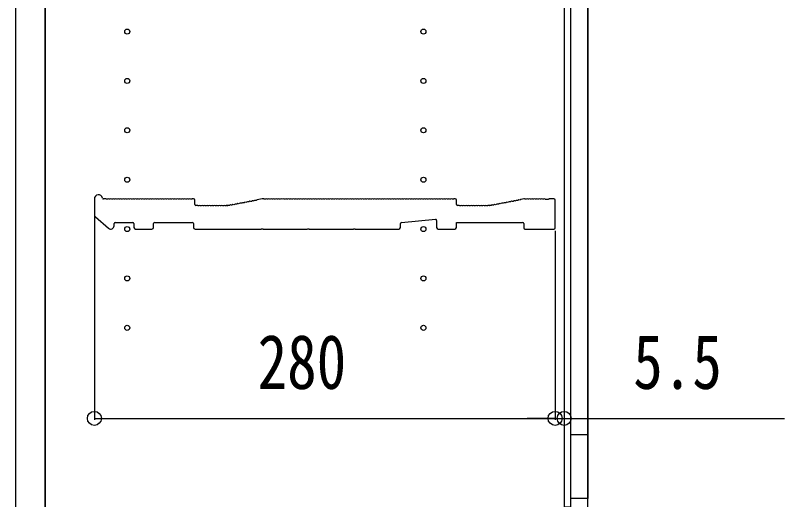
# Model space of a CAD drawing. Units: millimetres, scale not verified. Extents: x -4205 to 4205, y -2970 to 2970.
# Drawn here: x -1555 to -1087.5, y -1959.4 to -1665.2 of the extents above; entities that cross this region are included whole.
import ezdxf
from ezdxf.enums import TextEntityAlignment as Align

# ---------------------------------------------------------------- set-up
doc = ezdxf.new("R2010")
doc.units = ezdxf.units.MM
doc.header["$LTSCALE"] = 20
for name, color, linetype in [('0-2_YKK_11', 7, 'Continuous'), ('0-3_YKK_12', 2, 'Continuous'), ('0-5_YKK_D', 6, 'Continuous')]:
    doc.layers.add(name, color=color, linetype=linetype)
doc.styles.add('ＭＳ ゴシック', font='')
doc.styles.get('ＭＳ ゴシック').set_extended_font_data('MS Gothic')

msp = doc.modelspace()

# ---------------------------------------------------------------- linework, layer by layer
at = {"layer": '0-2_YKK_11'}
for p, q in [((-1506.98, -1776.7), (-1506.98, -1786.09)), ((-1499.98, -1776.7), (-1501.36, -1776.7)), ((-1499.04, -1776.9), (-1499.42, -1776.9)), ((-1497.54, -1776.9), (-1497.92, -1776.9)), ((-1496.04, -1776.9), (-1496.42, -1776.9)), ((-1494.54, -1776.9), (-1494.92, -1776.9)), ((-1493.04, -1776.9), (-1493.42, -1776.9)), ((-1491.54, -1776.9), (-1491.92, -1776.9)), ((-1490.04, -1776.9), (-1490.42, -1776.9)), ((-1488.54, -1776.9), (-1488.92, -1776.9)), ((-1487.04, -1776.9), (-1487.42, -1776.9)), ((-1485.54, -1776.9), (-1485.92, -1776.9)), ((-1484.04, -1776.9), (-1484.42, -1776.9)), ((-1482.54, -1776.9), (-1482.92, -1776.9)), ((-1481.04, -1776.9), (-1481.42, -1776.9)), ((-1479.54, -1776.9), (-1479.92, -1776.9)), ((-1478.04, -1776.9), (-1478.42, -1776.9)), ((-1476.54, -1776.9), (-1476.92, -1776.9)), ((-1475.04, -1776.9), (-1475.42, -1776.9)), ((-1473.54, -1776.9), (-1473.92, -1776.9)), ((-1472.04, -1776.9), (-1472.42, -1776.9)), ((-1470.54, -1776.9), (-1470.92, -1776.9)), ((-1469.04, -1776.9), (-1469.42, -1776.9)), ((-1467.54, -1776.9), (-1467.92, -1776.9)), ((-1466.04, -1776.9), (-1466.42, -1776.9)), ((-1464.54, -1776.9), (-1464.92, -1776.9)), ((-1463.04, -1776.9), (-1463.42, -1776.9)), ((-1461.54, -1776.9), (-1461.92, -1776.9)), ((-1460.04, -1776.9), (-1460.42, -1776.9)), ((-1458.54, -1776.9), (-1458.92, -1776.9)), ((-1457.04, -1776.9), (-1457.42, -1776.9)), ((-1455.54, -1776.9), (-1455.92, -1776.9)), ((-1454.04, -1776.9), (-1454.42, -1776.9)), ((-1452.54, -1776.9), (-1452.92, -1776.9)), ((-1451.04, -1776.9), (-1451.42, -1776.9)), ((-1449.54, -1776.9), (-1449.92, -1776.9)), ((-1448.04, -1776.9), (-1448.42, -1776.9)), ((-1446.68, -1776.7), (-1447.48, -1776.7)), ((-1445.98, -1780), (-1445.98, -1777.4)), ((-1444.48, -1780.7), (-1445.28, -1780.7)), ((-1443.54, -1780.9), (-1443.92, -1780.9)), ((-1442.04, -1780.9), (-1442.42, -1780.9)), ((-1440.54, -1780.9), (-1440.92, -1780.9)), ((-1439.04, -1780.9), (-1439.42, -1780.9)), ((-1437.54, -1780.9), (-1437.92, -1780.9)), ((-1436.04, -1780.9), (-1436.42, -1780.9)), ((-1434.54, -1780.9), (-1434.92, -1780.9)), ((-1433.04, -1780.9), (-1433.42, -1780.9)), ((-1431.54, -1780.9), (-1431.92, -1780.9)), ((-1430.04, -1780.9), (-1430.42, -1780.9)), ((-1428.54, -1780.9), (-1428.92, -1780.9)), ((-1427.04, -1780.9), (-1427.42, -1780.9)), ((-1426.05, -1780.7), (-1426.48, -1780.7)), ((-1426.48, -1780.7), (-1426.05, -1780.7)), ((-1424.81, -1780.68), (-1425.19, -1780.75)), ((-1423.34, -1780.4), (-1423.71, -1780.47)), ((-1421.87, -1780.12), (-1422.24, -1780.19)), ((-1420.39, -1779.84), (-1420.77, -1779.91)), ((-1418.92, -1779.56), (-1419.29, -1779.63)), ((-1417.44, -1779.28), (-1417.82, -1779.35)), ((-1415.97, -1779), (-1416.35, -1779.07)), ((-1414.5, -1778.72), (-1414.87, -1778.79)), ((-1413.02, -1778.44), (-1413.4, -1778.51)), ((-1411.55, -1778.16), (-1411.93, -1778.23)), ((-1410.08, -1777.88), (-1410.45, -1777.95)), ((-1408.6, -1777.59), (-1408.98, -1777.67)), ((-1403.04, -1776.9), (-1403.42, -1776.9)), ((-1401.54, -1776.9), (-1401.92, -1776.9)), ((-1400.04, -1776.9), (-1400.42, -1776.9)), ((-1398.54, -1776.9), (-1398.92, -1776.9)), ((-1397.04, -1776.9), (-1397.42, -1776.9)), ((-1395.54, -1776.9), (-1395.92, -1776.9)), ((-1394.04, -1776.9), (-1394.42, -1776.9)), ((-1392.54, -1776.9), (-1392.92, -1776.9)), ((-1391.04, -1776.9), (-1391.42, -1776.9)), ((-1389.54, -1776.9), (-1389.92, -1776.9)), ((-1388.04, -1776.9), (-1388.42, -1776.9)), ((-1386.54, -1776.9), (-1386.92, -1776.9)), ((-1385.04, -1776.9), (-1385.42, -1776.9)), ((-1383.54, -1776.9), (-1383.92, -1776.9)), ((-1382.04, -1776.9), (-1382.42, -1776.9)), ((-1380.54, -1776.9), (-1380.92, -1776.9)), ((-1379.04, -1776.9), (-1379.42, -1776.9)), ((-1377.54, -1776.9), (-1377.92, -1776.9)), ((-1376.04, -1776.9), (-1376.42, -1776.9)), ((-1374.54, -1776.9), (-1374.92, -1776.9)), ((-1373.04, -1776.9), (-1373.42, -1776.9)), ((-1371.54, -1776.9), (-1371.92, -1776.9)), ((-1370.04, -1776.9), (-1370.42, -1776.9)), ((-1368.54, -1776.9), (-1368.92, -1776.9)), ((-1367.04, -1776.9), (-1367.42, -1776.9)), ((-1365.54, -1776.9), (-1365.92, -1776.9)), ((-1364.04, -1776.9), (-1364.42, -1776.9)), ((-1362.54, -1776.9), (-1362.92, -1776.9)), ((-1361.04, -1776.9), (-1361.42, -1776.9)), ((-1359.54, -1776.9), (-1359.92, -1776.9)), ((-1358.04, -1776.9), (-1358.42, -1776.9)), ((-1356.54, -1776.9), (-1356.92, -1776.9)), ((-1355.04, -1776.9), (-1355.42, -1776.9)), ((-1353.54, -1776.9), (-1353.92, -1776.9)), ((-1352.04, -1776.9), (-1352.42, -1776.9)), ((-1350.54, -1776.9), (-1350.92, -1776.9)), ((-1349.04, -1776.9), (-1349.42, -1776.9)), ((-1347.54, -1776.9), (-1347.92, -1776.9)), ((-1346.04, -1776.9), (-1346.42, -1776.9)), ((-1344.54, -1776.9), (-1344.92, -1776.9)), ((-1343.04, -1776.9), (-1343.42, -1776.9)), ((-1341.54, -1776.9), (-1341.92, -1776.9)), ((-1340.04, -1776.9), (-1340.42, -1776.9)), ((-1338.54, -1776.9), (-1338.92, -1776.9)), ((-1337.04, -1776.9), (-1337.42, -1776.9)), ((-1335.54, -1776.9), (-1335.92, -1776.9)), ((-1334.04, -1776.9), (-1334.42, -1776.9)), ((-1332.54, -1776.9), (-1332.92, -1776.9)), ((-1331.04, -1776.9), (-1331.42, -1776.9)), ((-1329.54, -1776.9), (-1329.92, -1776.9)), ((-1328.04, -1776.9), (-1328.42, -1776.9)), ((-1326.54, -1776.9), (-1326.92, -1776.9)), ((-1325.04, -1776.9), (-1325.42, -1776.9)), ((-1323.54, -1776.9), (-1323.92, -1776.9)), ((-1322.04, -1776.9), (-1322.42, -1776.9)), ((-1320.54, -1776.9), (-1320.92, -1776.9)), ((-1319.04, -1776.9), (-1319.42, -1776.9)), ((-1317.54, -1776.9), (-1317.92, -1776.9)), ((-1316.04, -1776.9), (-1316.42, -1776.9)), ((-1314.54, -1776.9), (-1314.92, -1776.9)), ((-1313.04, -1776.9), (-1313.42, -1776.9)), ((-1311.54, -1776.9), (-1311.92, -1776.9)), ((-1310.04, -1776.9), (-1310.42, -1776.9)), ((-1308.54, -1776.9), (-1308.92, -1776.9)), ((-1307.04, -1776.9), (-1307.42, -1776.9)), ((-1305.54, -1776.9), (-1305.92, -1776.9)), ((-1304.04, -1776.9), (-1304.42, -1776.9)), ((-1302.54, -1776.9), (-1302.92, -1776.9)), ((-1301.04, -1776.9), (-1301.42, -1776.9)), ((-1299.54, -1776.9), (-1299.92, -1776.9)), ((-1298.04, -1776.9), (-1298.42, -1776.9)), ((-1296.54, -1776.9), (-1296.92, -1776.9)), ((-1295.04, -1776.9), (-1295.42, -1776.9)), ((-1293.54, -1776.9), (-1293.92, -1776.9)), ((-1292.04, -1776.9), (-1292.42, -1776.9)), ((-1290.54, -1776.9), (-1290.92, -1776.9)), ((-1289.04, -1776.9), (-1289.42, -1776.9)), ((-1287.68, -1776.7), (-1288.48, -1776.7)), ((-1286.98, -1780), (-1286.98, -1777.4)), ((-1285.48, -1780.7), (-1286.28, -1780.7)), ((-1284.54, -1780.9), (-1284.92, -1780.9)), ((-1283.04, -1780.9), (-1283.42, -1780.9)), ((-1281.54, -1780.9), (-1281.92, -1780.9)), ((-1280.04, -1780.9), (-1280.42, -1780.9)), ((-1278.54, -1780.9), (-1278.92, -1780.9)), ((-1277.04, -1780.9), (-1277.42, -1780.9)), ((-1275.54, -1780.9), (-1275.92, -1780.9)), ((-1274.04, -1780.9), (-1274.42, -1780.9)), ((-1272.54, -1780.9), (-1272.92, -1780.9)), ((-1271.04, -1780.9), (-1271.42, -1780.9)), ((-1269.54, -1780.9), (-1269.92, -1780.9)), ((-1268.04, -1780.9), (-1268.42, -1780.9)), ((-1267.05, -1780.7), (-1267.48, -1780.7)), ((-1266.77, -1780.66), (-1266.92, -1780.69)), ((-1265.81, -1780.68), (-1266.19, -1780.75)), ((-1264.34, -1780.4), (-1264.71, -1780.47)), ((-1262.87, -1780.12), (-1263.24, -1780.19)), ((-1261.39, -1779.84), (-1261.77, -1779.91)), ((-1259.92, -1779.56), (-1260.29, -1779.63)), ((-1258.44, -1779.28), (-1258.82, -1779.35)), ((-1256.97, -1779), (-1257.35, -1779.07)), ((-1255.5, -1778.72), (-1255.87, -1778.79)), ((-1254.02, -1778.44), (-1254.4, -1778.51)), ((-1252.55, -1778.16), (-1252.93, -1778.23)), ((-1251.08, -1777.88), (-1251.45, -1777.95)), ((-1249.6, -1777.59), (-1249.98, -1777.67)), ((-1248.13, -1777.31), (-1248.5, -1777.39)), ((-1246.05, -1776.71), (-1247.62, -1777.01)), ((-1245.48, -1776.7), (-1245.91, -1776.7)), ((-1244.54, -1776.9), (-1244.92, -1776.9)), ((-1243.04, -1776.9), (-1243.42, -1776.9)), ((-1241.54, -1776.9), (-1241.92, -1776.9)), ((-1240.04, -1776.9), (-1240.42, -1776.9)), ((-1238.54, -1776.9), (-1238.92, -1776.9)), ((-1237.04, -1776.9), (-1237.42, -1776.9)), ((-1235.54, -1776.9), (-1235.92, -1776.9)), ((-1234.04, -1776.9), (-1234.42, -1776.9)), ((-1227.68, -1776.7), (-1230.48, -1776.7)), ((-1226.98, -1794.3), (-1226.98, -1777.4)), ((-1506.29, -1787.6), (-1498.29, -1794.51)), ((-1320.34, -1790.94), (-1299.74, -1789.07)), ((-1298.98, -1789.77), (-1298.98, -1794)), ((-1494.98, -1793), (-1494.98, -1791.7)), ((-1494.28, -1791), (-1483.68, -1791)), ((-1482.98, -1791.7), (-1482.98, -1794)), ((-1481.98, -1795), (-1471.98, -1795)), ((-1470.98, -1794), (-1470.98, -1791.7)), ((-1470.28, -1791), (-1447.48, -1791)), ((-1446.78, -1791.7), (-1446.78, -1794)), ((-1320.98, -1794), (-1320.98, -1791.64)), ((-1297.98, -1795), (-1287.98, -1795)), ((-1245.98, -1791.7), (-1245.98, -1794.3)), ((-1245.28, -1795), (-1227.68, -1795))]:
    msp.add_line(p, q, dxfattribs=at)
for points in [[(-1425.77, -1780.66), (-1425.92, -1780.69), (-1425.77, -1780.66)], [(-1403.98, -1776.7), (-1404.98, -1776.7), (-1408.09, -1777.29)], [(-1231.04, -1776.9), (-1231.23, -1776.97), (-1232.73, -1776.97), (-1232.92, -1776.9)], [(-1445.78, -1795), (-1405.55, -1795), (-1405.31, -1794.87), (-1404.65, -1794.87), (-1404.41, -1795), (-1377.55, -1795), (-1377.31, -1794.87), (-1376.65, -1794.87), (-1376.41, -1795), (-1349.55, -1795), (-1349.31, -1794.87), (-1348.65, -1794.87), (-1348.41, -1795), (-1321.98, -1795)], [(-1286.98, -1794), (-1286.98, -1791), (-1246.68, -1791)]]:
    msp.add_lwpolyline(points, dxfattribs=at)
for centre, radius, start, end in [((-1504.48, -1776.7), 2.5, 12.6356, 180), ((-1501.36, -1776), 0.7, 192.6356, 270), ((-1499.98, -1777.58), 0.88, 50.536, 90), ((-1498.48, -1777.58), 0.88, 50.536, 129.464), ((-1496.98, -1777.58), 0.88, 50.536, 129.464), ((-1495.48, -1777.58), 0.88, 50.536, 129.464), ((-1493.98, -1777.58), 0.88, 50.536, 129.464), ((-1492.48, -1777.58), 0.88, 50.536, 129.464), ((-1490.98, -1777.58), 0.88, 50.536, 129.464), ((-1489.48, -1777.58), 0.88, 50.536, 129.464), ((-1487.98, -1777.58), 0.88, 50.536, 129.464), ((-1486.48, -1777.58), 0.88, 50.536, 129.464), ((-1484.98, -1777.58), 0.88, 50.536, 129.464), ((-1483.48, -1777.58), 0.88, 50.536, 129.464), ((-1481.98, -1777.58), 0.88, 50.536, 129.464), ((-1480.48, -1777.58), 0.88, 50.536, 129.464), ((-1478.98, -1777.58), 0.88, 50.536, 129.464), ((-1477.48, -1777.58), 0.88, 50.536, 129.464), ((-1475.98, -1777.58), 0.88, 50.536, 129.464), ((-1474.48, -1777.58), 0.88, 50.536, 129.464), ((-1472.98, -1777.58), 0.88, 50.536, 129.464), ((-1471.48, -1777.58), 0.88, 50.536, 129.464), ((-1469.98, -1777.58), 0.88, 50.536, 129.464), ((-1468.48, -1777.58), 0.88, 50.536, 129.464), ((-1466.98, -1777.58), 0.88, 50.536, 129.464), ((-1465.48, -1777.58), 0.88, 50.536, 129.464), ((-1463.98, -1777.58), 0.88, 50.536, 129.464), ((-1462.48, -1777.58), 0.88, 50.536, 129.464), ((-1460.98, -1777.58), 0.88, 50.536, 129.464), ((-1459.48, -1777.58), 0.88, 50.536, 129.464), ((-1457.98, -1777.58), 0.88, 50.536, 129.464), ((-1456.48, -1777.58), 0.88, 50.536, 129.464), ((-1454.98, -1777.58), 0.88, 50.536, 129.464), ((-1453.48, -1777.58), 0.88, 50.536, 129.464), ((-1451.98, -1777.58), 0.88, 50.536, 129.464), ((-1450.48, -1777.58), 0.88, 50.536, 129.464), ((-1448.98, -1777.58), 0.88, 50.536, 129.464), ((-1447.48, -1777.58), 0.88, 90, 129.464), ((-1446.68, -1777.4), 0.7, 0, 90), ((-1445.28, -1780), 0.7, 180, 270), ((-1444.48, -1781.58), 0.88, 50.536, 90), ((-1442.98, -1781.58), 0.88, 50.536, 129.464), ((-1441.48, -1781.58), 0.88, 50.536, 129.464), ((-1439.98, -1781.58), 0.88, 50.536, 129.464), ((-1438.48, -1781.58), 0.88, 50.536, 129.464), ((-1436.98, -1781.58), 0.88, 50.536, 129.464), ((-1435.48, -1781.58), 0.88, 50.536, 129.464), ((-1433.98, -1781.58), 0.88, 50.536, 129.464), ((-1432.48, -1781.58), 0.88, 50.536, 129.464), ((-1430.98, -1781.58), 0.88, 50.536, 129.464), ((-1429.48, -1781.58), 0.88, 50.536, 129.464), ((-1427.98, -1781.58), 0.88, 50.536, 129.464), ((-1426.48, -1781.58), 0.88, 90, 129.464), ((-1426.05, -1780), 0.7, 270, 280.7843), ((-1426.05, -1780), 0.7, 270, 280.7843), ((-1425.61, -1781.53), 0.88, 61.3203, 100.7843), ((-1424.14, -1781.24), 0.88, 61.3203, 140.2483), ((-1422.66, -1780.96), 0.88, 61.3203, 140.2483), ((-1421.19, -1780.68), 0.88, 61.3203, 140.2483), ((-1419.71, -1780.4), 0.88, 61.3203, 140.2483), ((-1418.24, -1780.12), 0.88, 61.3203, 140.2483), ((-1416.77, -1779.84), 0.88, 61.3203, 140.2483), ((-1415.29, -1779.56), 0.88, 61.3203, 140.2483), ((-1413.82, -1779.28), 0.88, 61.3203, 140.2483), ((-1412.35, -1779), 0.88, 61.3203, 140.2483), ((-1410.87, -1778.72), 0.88, 61.3203, 140.2483), ((-1409.4, -1778.44), 0.88, 61.3203, 140.2483), ((-1407.93, -1778.16), 0.88, 100.7843, 140.2483), ((-1403.98, -1777.58), 0.88, 50.536, 90), ((-1402.48, -1777.58), 0.88, 50.536, 129.464), ((-1400.98, -1777.58), 0.88, 50.536, 129.464), ((-1399.48, -1777.58), 0.88, 50.536, 129.464), ((-1397.98, -1777.58), 0.88, 50.536, 129.464), ((-1396.48, -1777.58), 0.88, 50.536, 129.464), ((-1394.98, -1777.58), 0.88, 50.536, 129.464), ((-1393.48, -1777.58), 0.88, 50.536, 129.464), ((-1391.98, -1777.58), 0.88, 50.536, 129.464), ((-1390.48, -1777.58), 0.88, 50.536, 129.464), ((-1388.98, -1777.58), 0.88, 50.536, 129.464), ((-1387.48, -1777.58), 0.88, 50.536, 129.464), ((-1385.98, -1777.58), 0.88, 50.536, 129.464), ((-1384.48, -1777.58), 0.88, 50.536, 129.464), ((-1382.98, -1777.58), 0.88, 50.536, 129.464), ((-1381.48, -1777.58), 0.88, 50.536, 129.464), ((-1379.98, -1777.58), 0.88, 50.536, 129.464), ((-1378.48, -1777.58), 0.88, 50.536, 129.464), ((-1376.98, -1777.58), 0.88, 50.536, 129.464), ((-1375.48, -1777.58), 0.88, 50.536, 129.464), ((-1373.98, -1777.58), 0.88, 50.536, 129.464), ((-1372.48, -1777.58), 0.88, 50.536, 129.464), ((-1370.98, -1777.58), 0.88, 50.536, 129.464), ((-1369.48, -1777.58), 0.88, 50.536, 129.464), ((-1367.98, -1777.58), 0.88, 50.536, 129.464), ((-1366.48, -1777.58), 0.88, 50.536, 129.464), ((-1364.98, -1777.58), 0.88, 50.536, 129.464), ((-1363.48, -1777.58), 0.88, 50.536, 129.464), ((-1361.98, -1777.58), 0.88, 50.536, 129.464), ((-1360.48, -1777.58), 0.88, 50.536, 129.464), ((-1358.98, -1777.58), 0.88, 50.536, 129.464), ((-1357.48, -1777.58), 0.88, 50.536, 129.464), ((-1355.98, -1777.58), 0.88, 50.536, 129.464), ((-1354.48, -1777.58), 0.88, 50.536, 129.464), ((-1352.98, -1777.58), 0.88, 50.536, 129.464), ((-1351.48, -1777.58), 0.88, 50.536, 129.464), ((-1349.98, -1777.58), 0.88, 50.536, 129.464), ((-1348.48, -1777.58), 0.88, 50.536, 129.464), ((-1346.98, -1777.58), 0.88, 50.536, 129.464), ((-1345.48, -1777.58), 0.88, 50.536, 129.464), ((-1343.98, -1777.58), 0.88, 50.536, 129.464), ((-1342.48, -1777.58), 0.88, 50.536, 129.464), ((-1340.98, -1777.58), 0.88, 50.536, 129.464), ((-1339.48, -1777.58), 0.88, 50.536, 129.464), ((-1337.98, -1777.58), 0.88, 50.536, 129.464), ((-1336.48, -1777.58), 0.88, 50.536, 129.464), ((-1334.98, -1777.58), 0.88, 50.536, 129.464), ((-1333.48, -1777.58), 0.88, 50.536, 129.464), ((-1331.98, -1777.58), 0.88, 50.536, 129.464), ((-1330.48, -1777.58), 0.88, 50.536, 129.464), ((-1328.98, -1777.58), 0.88, 50.536, 129.464), ((-1327.48, -1777.58), 0.88, 50.536, 129.464), ((-1325.98, -1777.58), 0.88, 50.536, 129.464), ((-1324.48, -1777.58), 0.88, 50.536, 129.464), ((-1322.98, -1777.58), 0.88, 50.536, 129.464), ((-1321.48, -1777.58), 0.88, 50.536, 129.464), ((-1319.98, -1777.58), 0.88, 50.536, 129.464), ((-1318.48, -1777.58), 0.88, 50.536, 129.464), ((-1316.98, -1777.58), 0.88, 50.536, 129.464), ((-1315.48, -1777.58), 0.88, 50.536, 129.464), ((-1313.98, -1777.58), 0.88, 50.536, 129.464), ((-1312.48, -1777.58), 0.88, 50.536, 129.464), ((-1310.98, -1777.58), 0.88, 50.536, 129.464), ((-1309.48, -1777.58), 0.88, 50.536, 129.464), ((-1307.98, -1777.58), 0.88, 50.536, 129.464), ((-1306.48, -1777.58), 0.88, 50.536, 129.464), ((-1304.98, -1777.58), 0.88, 50.536, 129.464), ((-1303.48, -1777.58), 0.88, 50.536, 129.464), ((-1301.98, -1777.58), 0.88, 50.536, 129.464), ((-1300.48, -1777.58), 0.88, 50.536, 129.464), ((-1298.98, -1777.58), 0.88, 50.536, 129.464), ((-1297.48, -1777.58), 0.88, 50.536, 129.464), ((-1295.98, -1777.58), 0.88, 50.536, 129.464), ((-1294.48, -1777.58), 0.88, 50.536, 129.464), ((-1292.98, -1777.58), 0.88, 50.536, 129.464), ((-1291.48, -1777.58), 0.88, 50.536, 129.464), ((-1289.98, -1777.58), 0.88, 50.536, 129.464), ((-1288.48, -1777.58), 0.88, 90, 129.464), ((-1287.68, -1777.4), 0.7, 0, 90), ((-1286.28, -1780), 0.7, 180, 270), ((-1285.48, -1781.58), 0.88, 50.536, 90), ((-1283.98, -1781.58), 0.88, 50.536, 129.464), ((-1282.48, -1781.58), 0.88, 50.536, 129.464), ((-1280.98, -1781.58), 0.88, 50.536, 129.464), ((-1279.48, -1781.58), 0.88, 50.536, 129.464), ((-1277.98, -1781.58), 0.88, 50.536, 129.464), ((-1276.48, -1781.58), 0.88, 50.536, 129.464), ((-1274.98, -1781.58), 0.88, 50.536, 129.464), ((-1273.48, -1781.58), 0.88, 50.536, 129.464), ((-1271.98, -1781.58), 0.88, 50.536, 129.464), ((-1270.48, -1781.58), 0.88, 50.536, 129.464), ((-1268.98, -1781.58), 0.88, 50.536, 129.464), ((-1267.48, -1781.58), 0.88, 90, 129.464), ((-1267.05, -1780), 0.7, 270, 280.7843), ((-1266.61, -1781.53), 0.88, 61.3203, 100.7843), ((-1265.14, -1781.24), 0.88, 61.3203, 140.2483), ((-1263.66, -1780.96), 0.88, 61.3203, 140.2483), ((-1262.19, -1780.68), 0.88, 61.3203, 140.2483), ((-1260.71, -1780.4), 0.88, 61.3203, 140.2483), ((-1259.24, -1780.12), 0.88, 61.3203, 140.2483), ((-1257.77, -1779.84), 0.88, 61.3203, 140.2483), ((-1256.29, -1779.56), 0.88, 61.3203, 140.2483), ((-1254.82, -1779.28), 0.88, 61.3203, 140.2483), ((-1253.35, -1779), 0.88, 61.3203, 140.2483), ((-1251.87, -1778.72), 0.88, 61.3203, 140.2483), ((-1250.4, -1778.44), 0.88, 61.3203, 140.2483), ((-1248.93, -1778.16), 0.88, 61.3203, 140.2483), ((-1247.45, -1777.88), 0.88, 100.7843, 140.2483), ((-1245.91, -1777.4), 0.7, 90, 100.7843), ((-1245.48, -1777.58), 0.88, 50.536, 90), ((-1243.98, -1777.58), 0.88, 50.536, 129.464), ((-1242.48, -1777.58), 0.88, 50.536, 129.464), ((-1240.98, -1777.58), 0.88, 50.536, 129.464), ((-1239.48, -1777.58), 0.88, 50.536, 129.464), ((-1237.98, -1777.58), 0.88, 50.536, 129.464), ((-1236.48, -1777.58), 0.88, 50.536, 129.464), ((-1234.98, -1777.58), 0.88, 50.536, 129.464), ((-1233.48, -1777.58), 0.88, 50.4605, 129.464), ((-1230.48, -1777.58), 0.88, 90, 129.5394), ((-1227.68, -1777.4), 0.7, 0, 90), ((-1504.98, -1786.09), 2, 180, 229.1613), ((-1299.68, -1789.77), 0.7, 0, 95.1944), ((-1496.98, -1793), 2, 229.1613, 0), ((-1494.28, -1791.7), 0.7, 90, 180), ((-1483.68, -1791.7), 0.7, 0, 90), ((-1481.98, -1794), 1, 180, 270), ((-1471.98, -1794), 1, 270, 0), ((-1470.28, -1791.7), 0.7, 90, 180), ((-1447.48, -1791.7), 0.7, 0, 90), ((-1445.78, -1794), 1, 180, 270), ((-1321.98, -1794), 1, 270, 0), ((-1320.28, -1791.64), 0.7, 95.1944, 180), ((-1297.98, -1794), 1, 180, 270), ((-1287.98, -1794), 1, 270, 0), ((-1246.68, -1791.7), 0.7, 0, 90), ((-1245.28, -1794.3), 0.7, 180, 270), ((-1227.68, -1794.3), 0.7, 270, 0)]:
    msp.add_arc(centre, radius, start, end, dxfattribs=at)
at = {"layer": '0-3_YKK_12'}
msp.add_line((-1206.98, -1250.25), (-1206.98, -1919.75), dxfattribs=at)
for points in [[(-1536.98, -1975), (-1206.98, -1975), (-1206.98, -1195), (-1536.98, -1195)], [(-1554.98, -1972), (-1536.98, -1972), (-1536.98, -1198), (-1554.98, -1198)], [(-1221.48, -1963.75), (-1217.48, -1963.75), (-1217.48, -1206.25), (-1221.48, -1206.25)], [(-1217.48, -1919.75), (-1206.98, -1919.75), (-1206.98, -1958.75), (-1217.48, -1958.75)]]:
    msp.add_lwpolyline(points, close=True, dxfattribs=at)
for centre in [(-1486.98, -1675), (-1306.98, -1675), (-1486.98, -1705), (-1306.98, -1705), (-1486.98, -1735), (-1306.98, -1735), (-1486.98, -1765), (-1306.98, -1765), (-1486.98, -1795), (-1306.98, -1795), (-1486.98, -1825), (-1306.98, -1825), (-1486.98, -1855), (-1306.98, -1855)]:
    msp.add_circle(centre, 1.55, dxfattribs=at)
at = {"layer": '0-5_YKK_D'}
for p, q in [((-1506.98, -1787), (-1506.98, -1911)), ((-1226.98, -1796), (-1226.98, -1911)), ((-1226.98, -1796), (-1226.98, -1911)), ((-1506.98, -1910), (-1226.98, -1910)), ((-1226.98, -1910), (-1243.98, -1910)), ((-1226.98, -1910), (-1221.48, -1910)), ((-1221.48, -1910), (-1087.48, -1910))]:
    msp.add_line(p, q, dxfattribs=at)
for centre in [(-1506.98, -1910), (-1226.98, -1910), (-1226.98, -1910), (-1221.48, -1910)]:
    msp.add_circle(centre, 4.25, dxfattribs=at)

# ---------------------------------------------------------------- texts
at = {"layer": '0-5_YKK_D', "style": 'ＭＳ ゴシック', "width": 0.8}
for s, p in [('280', (-1407.78, -1902)), ('5.5', (-1179.48, -1902))]:
    msp.add_text(s, height=32.99, dxfattribs=at).set_placement(p, align=Align.BOTTOM_LEFT)

doc.saveas('drawing.dxf')
